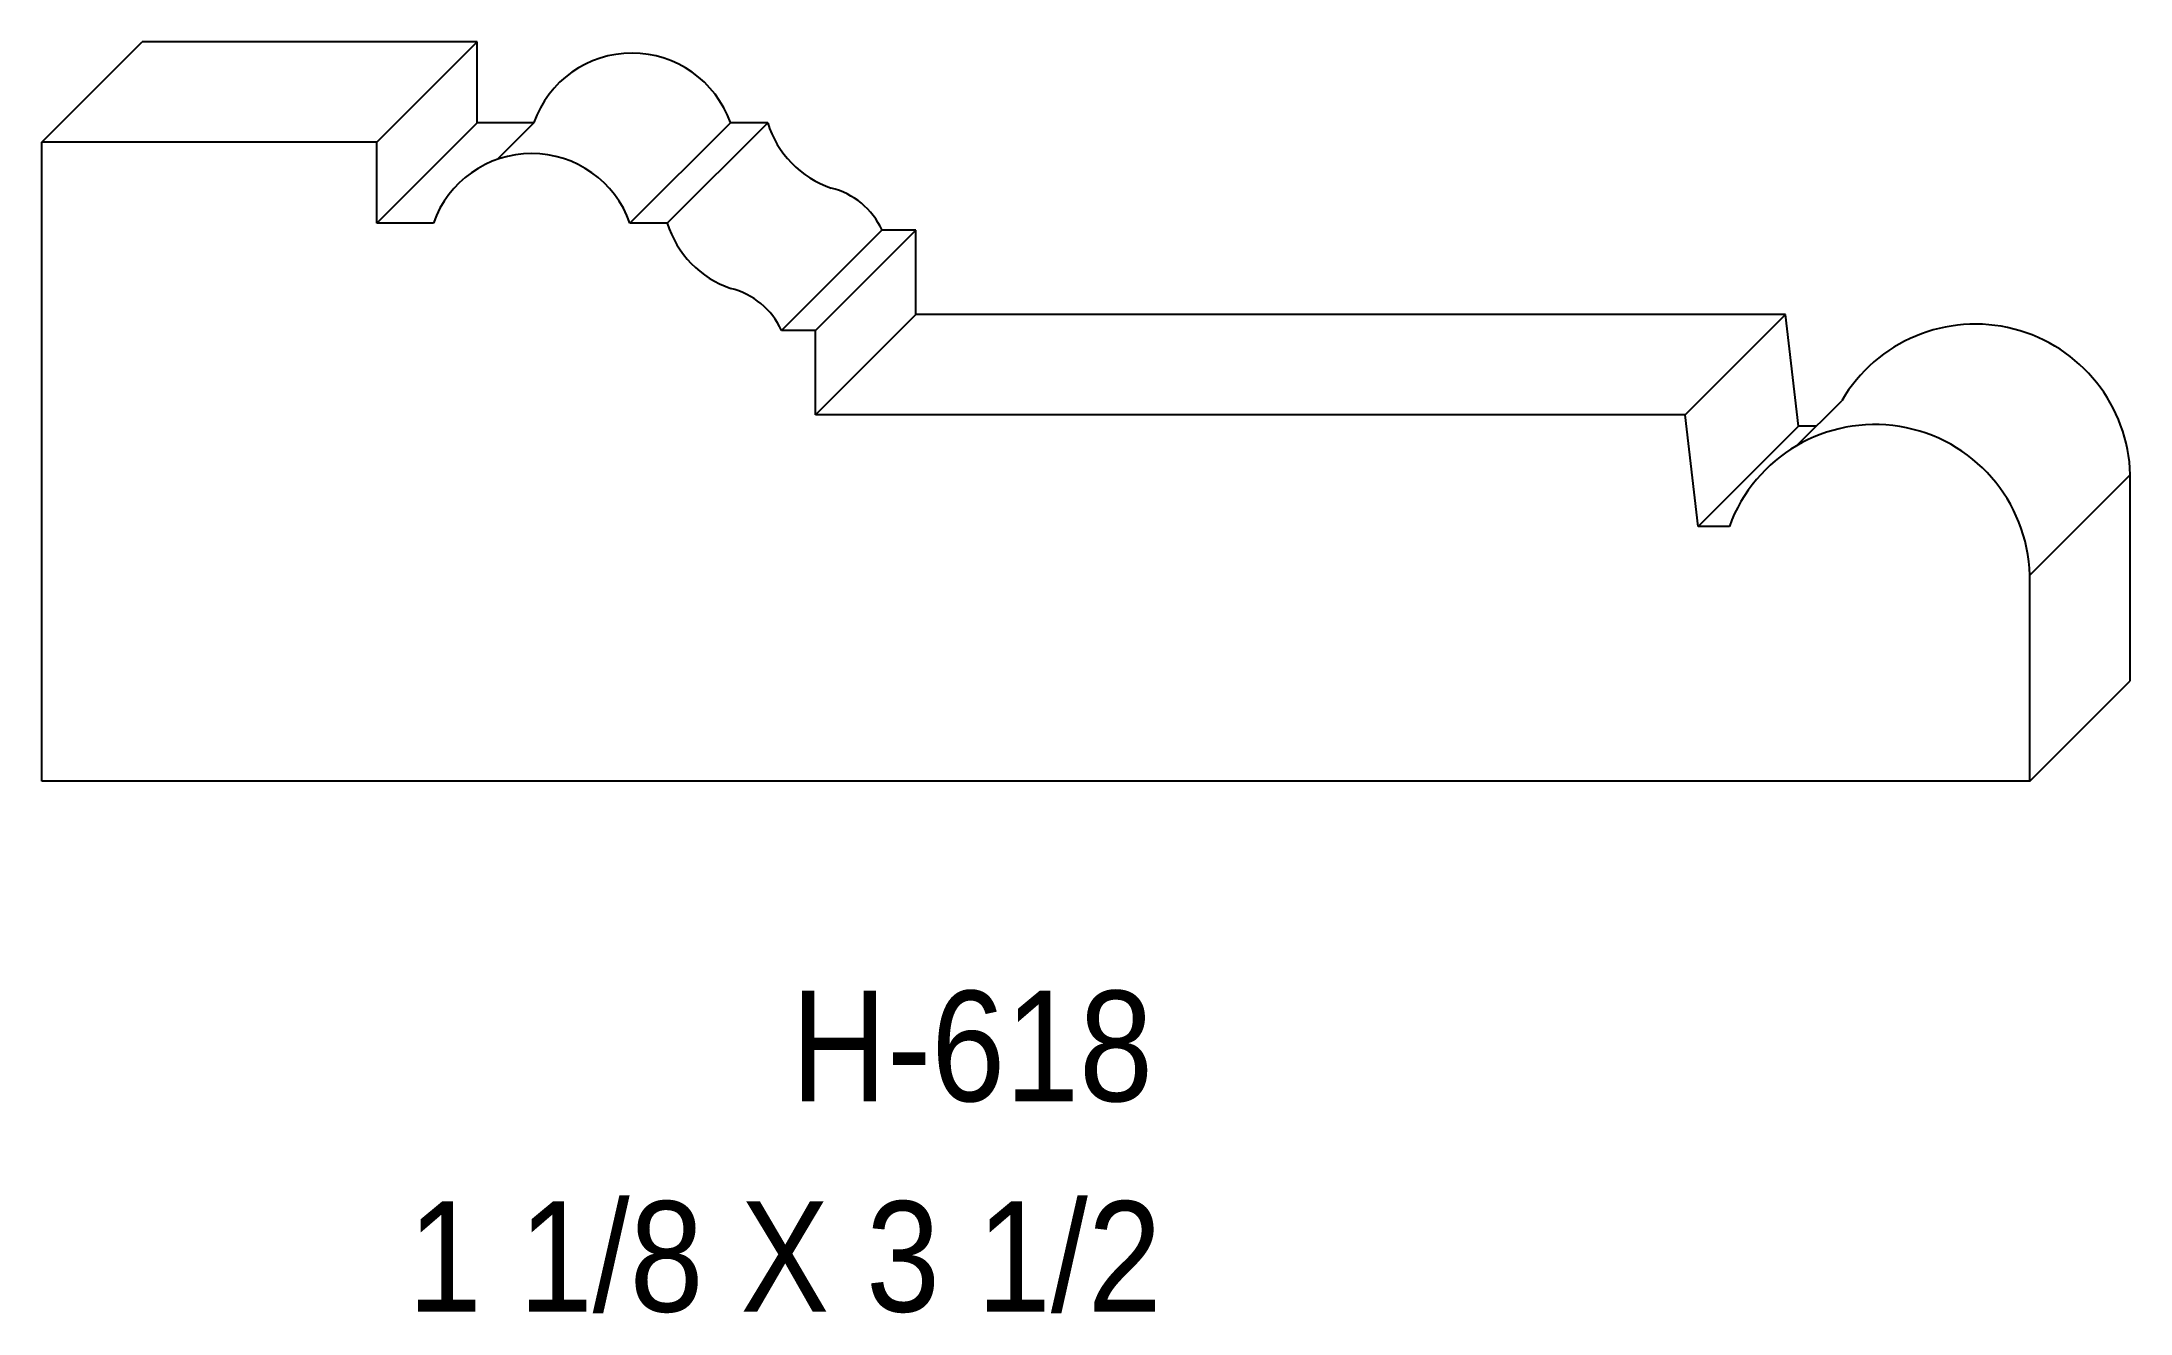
# Model space of a CAD drawing. Extents: x 112.95 to 116.62, y 138.4 to 140.64.
import ezdxf

# ---------------------------------------------------------------- set-up
doc = ezdxf.new("R2010")
doc.units = 0
doc.header["$LTSCALE"] = 5
doc.layers.add('PROFILE', color=7, linetype='CONTINUOUS')
doc.styles.add('TXT', font='TXT', dxfattribs={"height": 3.5})

msp = doc.modelspace()

# ---------------------------------------------------------------- linework, layer by layer
at = {"layer": 'PROFILE', "color": 1, "linetype": 'CONTINUOUS'}
for p, q in [((112.9484, 140.4584), (113.1251, 140.6351)), ((113.7149, 140.6351), (113.1251, 140.6351)), ((113.5382, 140.4584), (113.7149, 140.6351)), ((113.7149, 140.4927), (113.7149, 140.6351)), ((113.5382, 140.316), (113.7149, 140.4927)), ((113.8143, 140.4927), (113.7149, 140.4927)), ((113.8143, 140.4927), (113.7496, 140.4279)), ((113.9836, 140.316), (114.1603, 140.4927)), ((114.0493, 140.316), (114.226, 140.4927)), ((114.226, 140.4927), (114.1603, 140.4927)), ((112.9484, 139.3337), (112.9484, 140.4584)), ((113.5382, 140.4584), (112.9484, 140.4584)), ((113.5382, 140.316), (113.5382, 140.4584)), ((113.6376, 140.316), (113.5382, 140.316)), ((114.0493, 140.316), (113.9836, 140.316)), ((114.2505, 140.127), (114.4272, 140.3037)), ((114.31, 140.127), (114.4867, 140.3037)), ((114.4867, 140.3037), (114.4272, 140.3037)), ((114.4867, 140.1552), (114.4867, 140.3037)), ((114.31, 140.127), (114.2505, 140.127)), ((114.31, 139.9785), (114.4867, 140.1552)), ((114.31, 139.9785), (114.31, 140.127)), ((116.0173, 140.1552), (114.4867, 140.1552)), ((115.8406, 139.9785), (116.0173, 140.1552)), ((116.0406, 139.9588), (116.0173, 140.1552)), ((115.8406, 139.9785), (114.31, 139.9785)), ((115.8639, 139.7821), (115.8406, 139.9785)), ((116.0369, 139.924), (116.1163, 140.0034)), ((115.8639, 139.7821), (116.0406, 139.9588)), ((116.0718, 139.9588), (116.0406, 139.9588)), ((116.4475, 139.6963), (116.6242, 139.8731)), ((116.6242, 139.5104), (116.6242, 139.8731)), ((115.9186, 139.7821), (115.8639, 139.7821)), ((116.4475, 139.3337), (116.4475, 139.6963)), ((116.4475, 139.3337), (116.6242, 139.5104)), ((116.4475, 139.3337), (112.9484, 139.3337))]:
    msp.add_line(p, q, dxfattribs=at)
for centre, major_axis, start_param, end_param in [((113.9873, 140.4317), (0, 0.1835), -1.231637, 1.231637), ((114.3946, 140.5446), (0, 0.1764), -4.413821, -3.470631), ((113.8106, 140.2549), (0, 0.1835), -1.231637, 1.231637), ((114.3061, 140.2481), (0, 0.1333), -1.140651, -0.238994), ((114.2179, 140.3679), (0.1764, 0), -2.843024, -1.899835), ((114.1293, 140.0714), (0, 0.1333), -1.140651, -0.238994), ((116.3516, 139.8654), (0, 0.2727), -1.542854, 1.040545), ((116.1748, 139.6887), (0.2727, 0), 0.027942, 2.792082)]:
    msp.add_ellipse(centre, major_axis=major_axis, ratio=1, start_param=start_param, end_param=end_param, dxfattribs=at)

# ---------------------------------------------------------------- texts
at = {"layer": 'PROFILE', "color": 1, "linetype": 'CONTINUOUS', "style": 'TXT', "width": 0.9}
for s, height, p in [('H-618', 0.19439, (114.267, 138.7703)), ('1 1/8 X 3 1/2', 0.194395, (113.5928, 138.3999))]:
    msp.add_text(s, height=height, dxfattribs=at).set_placement(p)

doc.saveas('drawing.dxf')
